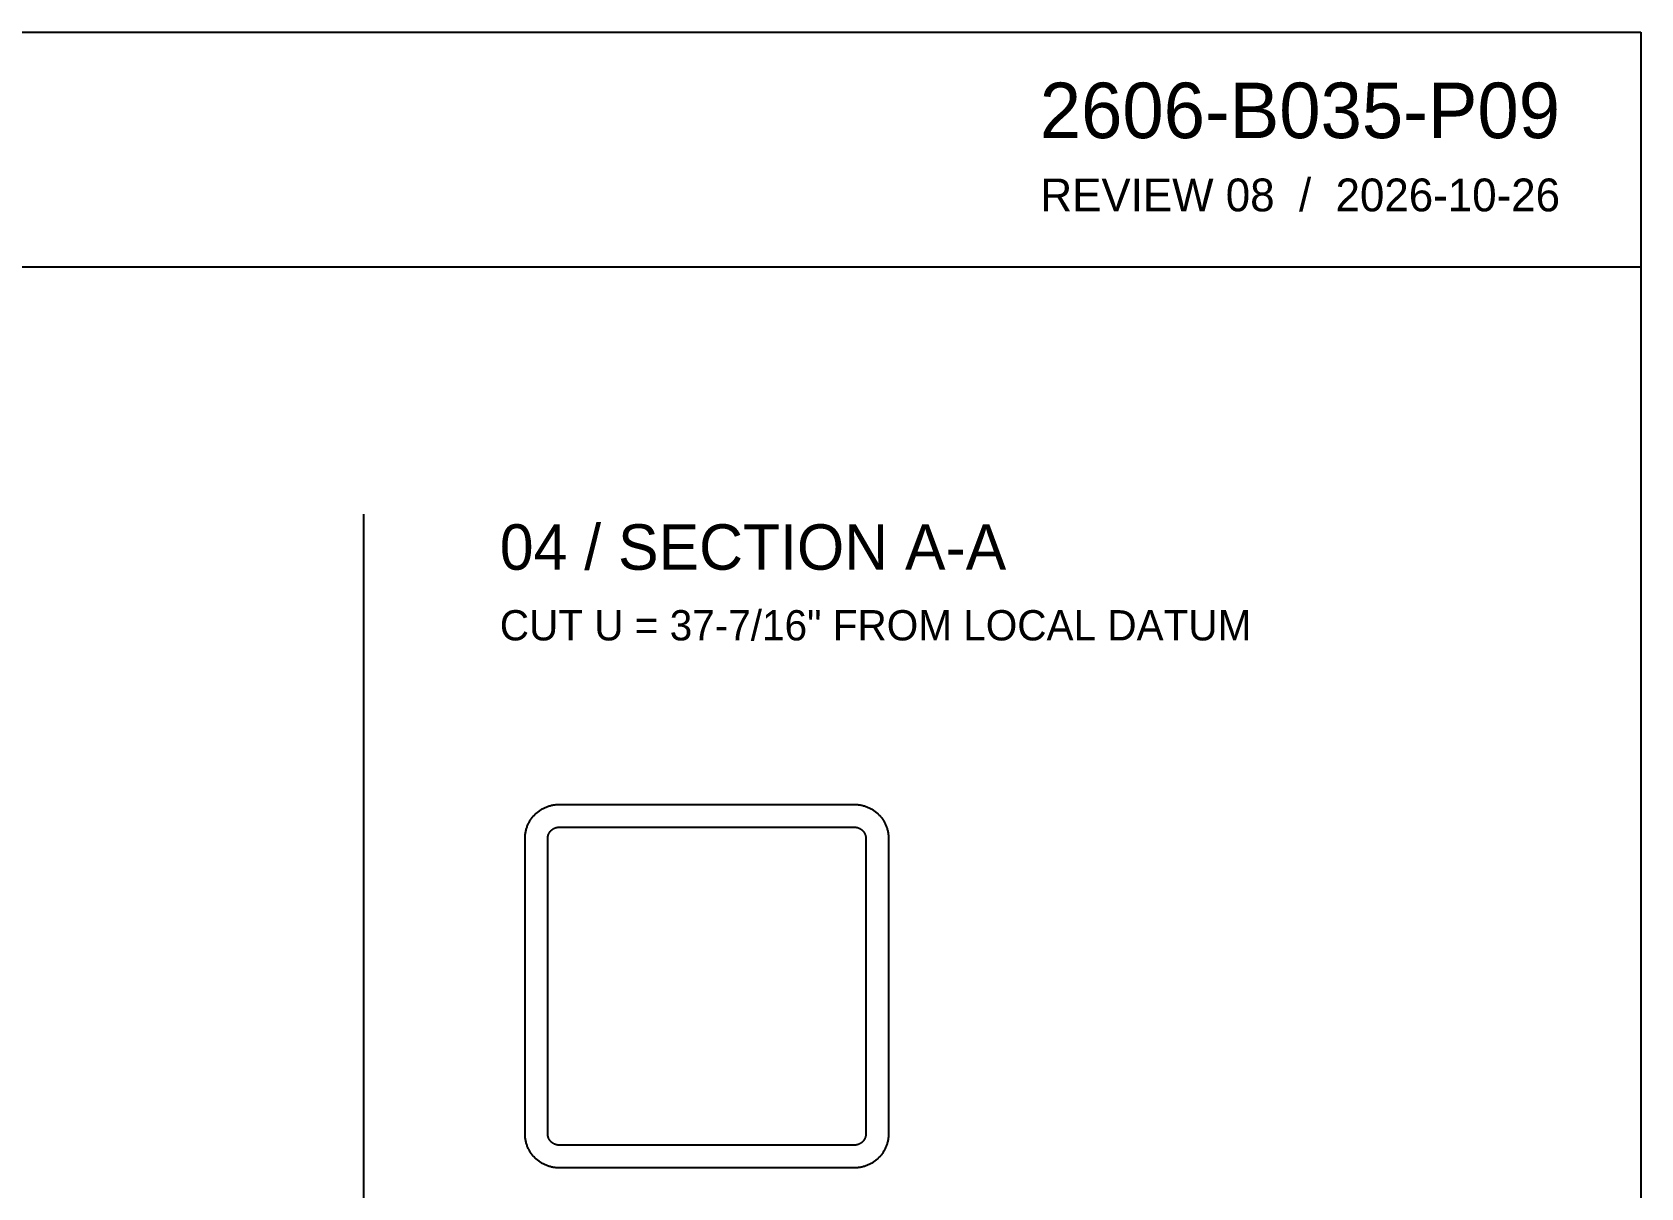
# Model space of a CAD drawing. Header units: inches. Extents: x 2 to 134, y 2 to 86.
# Drawn here: x 98.71 to 134.11, y 60.67 to 86.11 of the extents above; entities that cross this region are included whole.
import ezdxf
from ezdxf.enums import TextEntityAlignment as Align

# ---------------------------------------------------------------- set-up
doc = ezdxf.new("R2010")
doc.units = ezdxf.units.IN
doc.header["$MEASUREMENT"] = 0

msp = doc.modelspace()

# ---------------------------------------------------------------- linework, layer by layer
at = {"layer": 'OUTLINE'}
for p, q in [((1.889, 86.111), (134.111, 86.111)), ((134.111, 86.111), (134.111, 1.889)), ((1.889, 80.944), (134.111, 80.944)), ((106, 75.5), (106, 7.444)), ((109.968, 69.031), (109.985, 69.039)), ((109.985, 69.039), (110.002, 69.047)), ((110.002, 69.047), (110.019, 69.054)), ((110.019, 69.054), (110.036, 69.061)), ((110.036, 69.061), (110.053, 69.067)), ((110.053, 69.067), (110.07, 69.073)), ((110.07, 69.073), (110.088, 69.079)), ((110.088, 69.079), (110.106, 69.084)), ((110.106, 69.084), (110.123, 69.089)), ((110.123, 69.089), (110.141, 69.093)), ((110.141, 69.093), (110.159, 69.097)), ((110.159, 69.097), (110.177, 69.1)), ((110.177, 69.1), (110.196, 69.103)), ((110.196, 69.103), (110.214, 69.105)), ((110.214, 69.105), (110.232, 69.107)), ((110.232, 69.107), (110.25, 69.109)), ((110.25, 69.109), (110.269, 69.11)), ((110.269, 69.11), (110.287, 69.111)), ((110.287, 69.111), (110.306, 69.111)), ((110.306, 69.111), (116.806, 69.111)), ((116.806, 69.111), (116.824, 69.111)), ((116.824, 69.111), (116.842, 69.11)), ((116.842, 69.11), (116.861, 69.109)), ((116.861, 69.109), (116.879, 69.107)), ((116.879, 69.107), (116.897, 69.105)), ((116.897, 69.105), (116.916, 69.103)), ((116.916, 69.103), (116.934, 69.1)), ((116.934, 69.1), (116.952, 69.097)), ((116.952, 69.097), (116.97, 69.093)), ((116.97, 69.093), (116.988, 69.089)), ((116.988, 69.089), (117.006, 69.084)), ((117.006, 69.084), (117.023, 69.079)), ((117.023, 69.079), (117.041, 69.073)), ((117.041, 69.073), (117.058, 69.067)), ((117.058, 69.067), (117.075, 69.061)), ((117.075, 69.061), (117.093, 69.054)), ((117.093, 69.054), (117.109, 69.047)), ((117.109, 69.047), (117.126, 69.039)), ((117.126, 69.039), (117.143, 69.031)), ((109.62, 68.665), (109.628, 68.682)), ((109.628, 68.682), (109.636, 68.698)), ((109.636, 68.698), (109.644, 68.715)), ((109.644, 68.715), (109.653, 68.731)), ((109.653, 68.731), (109.662, 68.747)), ((109.662, 68.747), (109.672, 68.762)), ((109.672, 68.762), (109.682, 68.778)), ((109.682, 68.778), (109.692, 68.793)), ((109.692, 68.793), (109.703, 68.808)), ((109.703, 68.808), (109.714, 68.823)), ((109.714, 68.823), (109.726, 68.837)), ((109.726, 68.837), (109.738, 68.851)), ((109.738, 68.851), (109.75, 68.865)), ((109.75, 68.865), (109.762, 68.878)), ((109.762, 68.878), (109.775, 68.891)), ((109.775, 68.891), (109.788, 68.904)), ((109.788, 68.904), (109.802, 68.917)), ((109.802, 68.917), (109.816, 68.929)), ((109.816, 68.929), (109.83, 68.941)), ((109.83, 68.941), (109.844, 68.952)), ((109.844, 68.952), (109.859, 68.964)), ((109.859, 68.964), (109.874, 68.974)), ((109.874, 68.974), (109.889, 68.985)), ((109.889, 68.985), (109.904, 68.995)), ((109.904, 68.995), (109.92, 69.004)), ((109.92, 69.004), (109.936, 69.014)), ((109.936, 69.014), (109.952, 69.023)), ((109.952, 69.023), (109.968, 69.031)), ((117.143, 69.031), (117.159, 69.023)), ((117.159, 69.023), (117.175, 69.014)), ((117.175, 69.014), (117.191, 69.004)), ((117.191, 69.004), (117.207, 68.995)), ((117.207, 68.995), (117.222, 68.985)), ((117.222, 68.985), (117.237, 68.974)), ((117.237, 68.974), (117.252, 68.964)), ((117.252, 68.964), (117.267, 68.952)), ((117.267, 68.952), (117.281, 68.941)), ((117.281, 68.941), (117.295, 68.929)), ((117.295, 68.929), (117.309, 68.917)), ((117.309, 68.917), (117.323, 68.904)), ((117.323, 68.904), (117.336, 68.891)), ((117.336, 68.891), (117.349, 68.878)), ((117.349, 68.878), (117.361, 68.865)), ((117.361, 68.865), (117.373, 68.851)), ((117.373, 68.851), (117.385, 68.837)), ((117.385, 68.837), (117.397, 68.823)), ((117.397, 68.823), (117.408, 68.808)), ((117.408, 68.808), (117.419, 68.793)), ((117.419, 68.793), (117.429, 68.778)), ((117.429, 68.778), (117.439, 68.762)), ((117.439, 68.762), (117.449, 68.747)), ((117.449, 68.747), (117.458, 68.731)), ((117.458, 68.731), (117.467, 68.715)), ((117.467, 68.715), (117.475, 68.698)), ((117.475, 68.698), (117.484, 68.682)), ((117.484, 68.682), (117.491, 68.665)), ((109.556, 68.398), (109.558, 68.416)), ((109.556, 68.38), (109.556, 68.398)), ((109.556, 68.361), (109.556, 68.38)), ((109.556, 61.861), (109.556, 68.361)), ((109.558, 68.416), (109.559, 68.435)), ((109.559, 68.435), (109.561, 68.453)), ((109.561, 68.453), (109.564, 68.471)), ((109.564, 68.471), (109.567, 68.489)), ((109.567, 68.489), (109.57, 68.507)), ((109.57, 68.507), (109.574, 68.525)), ((109.574, 68.525), (109.578, 68.543)), ((109.578, 68.543), (109.583, 68.561)), ((109.583, 68.561), (109.588, 68.579)), ((109.588, 68.579), (109.593, 68.596)), ((109.593, 68.596), (109.599, 68.614)), ((109.599, 68.614), (109.606, 68.631)), ((109.606, 68.631), (109.613, 68.648)), ((109.613, 68.648), (109.62, 68.665)), ((110.056, 68.38), (110.057, 68.386)), ((110.056, 68.373), (110.056, 68.38)), ((110.056, 68.367), (110.056, 68.373)), ((110.056, 68.361), (110.056, 68.367)), ((110.056, 61.861), (110.056, 68.361)), ((110.057, 68.392), (110.058, 68.398)), ((110.057, 68.386), (110.057, 68.392)), ((110.058, 68.398), (110.059, 68.404)), ((110.059, 68.404), (110.06, 68.41)), ((110.06, 68.41), (110.062, 68.416)), ((110.062, 68.416), (110.063, 68.422)), ((110.063, 68.422), (110.065, 68.428)), ((110.065, 68.428), (110.066, 68.434)), ((110.066, 68.434), (110.068, 68.44)), ((110.068, 68.44), (110.07, 68.445)), ((110.07, 68.445), (110.072, 68.451)), ((110.072, 68.451), (110.075, 68.457)), ((110.075, 68.457), (110.077, 68.462)), ((110.077, 68.462), (110.08, 68.468)), ((110.08, 68.468), (110.082, 68.474)), ((110.082, 68.474), (110.085, 68.479)), ((110.085, 68.479), (110.088, 68.484)), ((110.088, 68.484), (110.091, 68.49)), ((110.091, 68.49), (110.094, 68.495)), ((110.094, 68.495), (110.098, 68.5)), ((110.098, 68.5), (110.101, 68.505)), ((110.101, 68.505), (110.105, 68.51)), ((110.105, 68.51), (110.108, 68.515)), ((110.108, 68.515), (110.112, 68.52)), ((110.112, 68.52), (110.116, 68.524)), ((110.116, 68.524), (110.12, 68.529)), ((110.12, 68.529), (110.124, 68.533)), ((110.124, 68.533), (110.129, 68.538)), ((110.129, 68.538), (110.133, 68.542)), ((110.133, 68.542), (110.138, 68.546)), ((110.138, 68.546), (110.142, 68.55)), ((110.142, 68.55), (110.147, 68.554)), ((110.147, 68.554), (110.152, 68.558)), ((110.152, 68.558), (110.157, 68.562)), ((110.157, 68.562), (110.162, 68.566)), ((110.162, 68.566), (110.167, 68.569)), ((110.167, 68.569), (110.172, 68.572)), ((110.172, 68.572), (110.177, 68.576)), ((110.177, 68.576), (110.182, 68.579)), ((110.182, 68.579), (110.188, 68.582)), ((110.188, 68.582), (110.193, 68.584)), ((110.193, 68.584), (110.199, 68.587)), ((110.199, 68.587), (110.204, 68.59)), ((110.204, 68.59), (110.21, 68.592)), ((110.21, 68.592), (110.216, 68.594)), ((110.216, 68.594), (110.221, 68.596)), ((110.221, 68.596), (110.227, 68.598)), ((110.227, 68.598), (110.233, 68.6)), ((110.233, 68.6), (110.239, 68.602)), ((110.239, 68.602), (110.245, 68.604)), ((110.245, 68.604), (110.251, 68.605)), ((110.251, 68.605), (110.257, 68.606)), ((110.257, 68.606), (110.263, 68.607)), ((110.263, 68.607), (110.269, 68.608)), ((110.269, 68.608), (110.275, 68.609)), ((110.275, 68.609), (110.281, 68.61)), ((110.281, 68.61), (110.287, 68.61)), ((110.287, 68.61), (110.293, 68.611)), ((110.293, 68.611), (110.299, 68.611)), ((110.299, 68.611), (110.306, 68.611)), ((110.306, 68.611), (116.806, 68.611)), ((116.806, 68.611), (116.812, 68.611)), ((116.812, 68.611), (116.818, 68.611)), ((116.818, 68.611), (116.824, 68.61)), ((116.824, 68.61), (116.83, 68.61)), ((116.83, 68.61), (116.836, 68.609)), ((116.836, 68.609), (116.842, 68.608)), ((116.842, 68.608), (116.848, 68.607)), ((116.848, 68.607), (116.854, 68.606)), ((116.854, 68.606), (116.86, 68.605)), ((116.86, 68.605), (116.866, 68.604)), ((116.866, 68.604), (116.872, 68.602)), ((116.872, 68.602), (116.878, 68.6)), ((116.878, 68.6), (116.884, 68.598)), ((116.884, 68.598), (116.89, 68.596)), ((116.89, 68.596), (116.896, 68.594)), ((116.896, 68.594), (116.901, 68.592)), ((116.901, 68.592), (116.907, 68.59)), ((116.907, 68.59), (116.912, 68.587)), ((116.912, 68.587), (116.918, 68.584)), ((116.918, 68.584), (116.923, 68.582)), ((116.923, 68.582), (116.929, 68.579)), ((116.929, 68.579), (116.934, 68.576)), ((116.934, 68.576), (116.939, 68.572)), ((116.939, 68.572), (116.944, 68.569)), ((116.944, 68.569), (116.95, 68.566)), ((116.95, 68.566), (116.954, 68.562)), ((116.954, 68.562), (116.959, 68.558)), ((116.959, 68.558), (116.964, 68.554)), ((116.964, 68.554), (116.969, 68.55)), ((116.969, 68.55), (116.973, 68.546)), ((116.973, 68.546), (116.978, 68.542)), ((116.978, 68.542), (116.982, 68.538)), ((116.982, 68.538), (116.987, 68.533)), ((116.987, 68.533), (116.991, 68.529)), ((116.991, 68.529), (116.995, 68.524)), ((116.995, 68.524), (116.999, 68.52)), ((116.999, 68.52), (117.003, 68.515)), ((117.003, 68.515), (117.006, 68.51)), ((117.006, 68.51), (117.01, 68.505)), ((117.01, 68.505), (117.013, 68.5)), ((117.013, 68.5), (117.017, 68.495)), ((117.017, 68.495), (117.02, 68.49)), ((117.02, 68.49), (117.023, 68.484)), ((117.023, 68.484), (117.026, 68.479)), ((117.026, 68.479), (117.029, 68.474)), ((117.029, 68.474), (117.032, 68.468)), ((117.032, 68.468), (117.034, 68.462)), ((117.034, 68.462), (117.037, 68.457)), ((117.037, 68.457), (117.039, 68.451)), ((117.039, 68.451), (117.041, 68.445)), ((117.041, 68.445), (117.043, 68.44)), ((117.043, 68.44), (117.045, 68.434)), ((117.045, 68.434), (117.046, 68.428)), ((117.046, 68.428), (117.048, 68.422)), ((117.048, 68.422), (117.049, 68.416)), ((117.049, 68.416), (117.051, 68.41)), ((117.051, 68.41), (117.052, 68.404)), ((117.052, 68.404), (117.053, 68.398)), ((117.053, 68.398), (117.054, 68.392)), ((117.054, 68.392), (117.054, 68.386)), ((117.054, 68.386), (117.055, 68.38)), ((117.055, 68.38), (117.055, 68.373)), ((117.055, 68.373), (117.055, 68.367)), ((117.055, 68.367), (117.056, 68.361)), ((117.056, 68.361), (117.056, 61.861)), ((117.491, 68.665), (117.498, 68.648)), ((117.498, 68.648), (117.505, 68.631)), ((117.505, 68.631), (117.512, 68.614)), ((117.512, 68.614), (117.518, 68.596)), ((117.518, 68.596), (117.523, 68.579)), ((117.523, 68.579), (117.528, 68.561)), ((117.528, 68.561), (117.533, 68.543)), ((117.533, 68.543), (117.537, 68.525)), ((117.537, 68.525), (117.541, 68.507)), ((117.541, 68.507), (117.545, 68.489)), ((117.545, 68.489), (117.547, 68.471)), ((117.547, 68.471), (117.55, 68.453)), ((117.55, 68.453), (117.552, 68.435)), ((117.552, 68.435), (117.554, 68.416)), ((117.554, 68.416), (117.555, 68.398)), ((117.555, 68.398), (117.555, 68.38)), ((117.555, 68.38), (117.556, 68.361)), ((117.556, 68.361), (117.556, 61.861)), ((109.556, 61.843), (109.556, 61.861)), ((109.556, 61.824), (109.556, 61.843)), ((109.558, 61.806), (109.556, 61.824)), ((109.559, 61.788), (109.558, 61.806)), ((109.561, 61.769), (109.559, 61.788)), ((109.564, 61.751), (109.561, 61.769)), ((109.567, 61.733), (109.564, 61.751)), ((109.57, 61.715), (109.567, 61.733)), ((109.574, 61.697), (109.57, 61.715)), ((109.578, 61.679), (109.574, 61.697)), ((109.583, 61.661), (109.578, 61.679)), ((109.588, 61.643), (109.583, 61.661)), ((109.593, 61.626), (109.588, 61.643)), ((109.599, 61.608), (109.593, 61.626)), ((109.606, 61.591), (109.599, 61.608)), ((110.056, 61.855), (110.056, 61.861)), ((110.056, 61.849), (110.056, 61.855)), ((110.056, 61.843), (110.056, 61.849)), ((110.057, 61.837), (110.056, 61.843)), ((110.057, 61.831), (110.057, 61.837)), ((110.058, 61.824), (110.057, 61.831)), ((110.059, 61.818), (110.058, 61.824)), ((110.06, 61.812), (110.059, 61.818)), ((110.062, 61.806), (110.06, 61.812)), ((110.063, 61.8), (110.062, 61.806)), ((110.065, 61.794), (110.063, 61.8)), ((110.066, 61.789), (110.065, 61.794)), ((110.068, 61.783), (110.066, 61.789)), ((110.07, 61.777), (110.068, 61.783)), ((110.072, 61.771), (110.07, 61.777)), ((110.075, 61.765), (110.072, 61.771)), ((110.077, 61.76), (110.075, 61.765)), ((110.08, 61.754), (110.077, 61.76)), ((110.082, 61.749), (110.08, 61.754)), ((110.085, 61.743), (110.082, 61.749)), ((110.088, 61.738), (110.085, 61.743)), ((110.091, 61.733), (110.088, 61.738)), ((110.094, 61.727), (110.091, 61.733)), ((110.098, 61.722), (110.094, 61.727)), ((110.101, 61.717), (110.098, 61.722)), ((110.105, 61.712), (110.101, 61.717)), ((110.108, 61.707), (110.105, 61.712)), ((110.112, 61.703), (110.108, 61.707)), ((110.116, 61.698), (110.112, 61.703)), ((110.12, 61.693), (110.116, 61.698)), ((110.124, 61.689), (110.12, 61.693)), ((110.129, 61.684), (110.124, 61.689)), ((110.133, 61.68), (110.129, 61.684)), ((110.138, 61.676), (110.133, 61.68)), ((110.142, 61.672), (110.138, 61.676)), ((110.147, 61.668), (110.142, 61.672)), ((110.152, 61.664), (110.147, 61.668)), ((110.157, 61.66), (110.152, 61.664)), ((110.162, 61.657), (110.157, 61.66)), ((110.167, 61.653), (110.162, 61.657)), ((110.172, 61.65), (110.167, 61.653)), ((110.177, 61.647), (110.172, 61.65)), ((110.182, 61.644), (110.177, 61.647)), ((110.188, 61.641), (110.182, 61.644)), ((110.193, 61.638), (110.188, 61.641)), ((110.199, 61.635), (110.193, 61.638)), ((110.204, 61.633), (110.199, 61.635)), ((110.21, 61.63), (110.204, 61.633)), ((110.216, 61.628), (110.21, 61.63)), ((110.221, 61.626), (110.216, 61.628)), ((110.227, 61.624), (110.221, 61.626)), ((110.233, 61.622), (110.227, 61.624)), ((110.239, 61.62), (110.233, 61.622)), ((110.245, 61.619), (110.239, 61.62)), ((110.251, 61.617), (110.245, 61.619)), ((110.257, 61.616), (110.251, 61.617)), ((110.263, 61.615), (110.257, 61.616)), ((110.269, 61.614), (110.263, 61.615)), ((110.275, 61.613), (110.269, 61.614)), ((110.281, 61.612), (110.275, 61.613)), ((110.287, 61.612), (110.281, 61.612)), ((110.293, 61.611), (110.287, 61.612)), ((110.299, 61.611), (110.293, 61.611)), ((110.306, 61.611), (110.299, 61.611)), ((116.806, 61.611), (110.306, 61.611)), ((116.812, 61.611), (116.806, 61.611)), ((116.818, 61.611), (116.812, 61.611)), ((116.824, 61.612), (116.818, 61.611)), ((116.83, 61.612), (116.824, 61.612)), ((116.836, 61.613), (116.83, 61.612)), ((116.842, 61.614), (116.836, 61.613)), ((116.848, 61.615), (116.842, 61.614)), ((116.854, 61.616), (116.848, 61.615)), ((116.86, 61.617), (116.854, 61.616)), ((116.866, 61.619), (116.86, 61.617)), ((116.872, 61.62), (116.866, 61.619)), ((116.878, 61.622), (116.872, 61.62)), ((116.884, 61.624), (116.878, 61.622)), ((116.89, 61.626), (116.884, 61.624)), ((116.896, 61.628), (116.89, 61.626)), ((116.901, 61.63), (116.896, 61.628)), ((116.907, 61.633), (116.901, 61.63)), ((116.912, 61.635), (116.907, 61.633)), ((116.918, 61.638), (116.912, 61.635)), ((116.923, 61.641), (116.918, 61.638)), ((116.929, 61.644), (116.923, 61.641)), ((116.934, 61.647), (116.929, 61.644)), ((116.939, 61.65), (116.934, 61.647)), ((116.944, 61.653), (116.939, 61.65)), ((116.95, 61.657), (116.944, 61.653)), ((116.954, 61.66), (116.95, 61.657)), ((116.959, 61.664), (116.954, 61.66)), ((116.964, 61.668), (116.959, 61.664)), ((116.969, 61.672), (116.964, 61.668)), ((116.973, 61.676), (116.969, 61.672)), ((116.978, 61.68), (116.973, 61.676)), ((116.982, 61.684), (116.978, 61.68)), ((116.987, 61.689), (116.982, 61.684)), ((116.991, 61.693), (116.987, 61.689)), ((116.995, 61.698), (116.991, 61.693)), ((116.999, 61.703), (116.995, 61.698)), ((117.003, 61.707), (116.999, 61.703)), ((117.006, 61.712), (117.003, 61.707)), ((117.01, 61.717), (117.006, 61.712)), ((117.013, 61.722), (117.01, 61.717)), ((117.017, 61.727), (117.013, 61.722)), ((117.02, 61.733), (117.017, 61.727)), ((117.023, 61.738), (117.02, 61.733)), ((117.026, 61.743), (117.023, 61.738)), ((117.029, 61.749), (117.026, 61.743)), ((117.032, 61.754), (117.029, 61.749)), ((117.034, 61.76), (117.032, 61.754)), ((117.037, 61.765), (117.034, 61.76)), ((117.039, 61.771), (117.037, 61.765)), ((117.041, 61.777), (117.039, 61.771)), ((117.043, 61.783), (117.041, 61.777)), ((117.045, 61.789), (117.043, 61.783)), ((117.046, 61.794), (117.045, 61.789)), ((117.048, 61.8), (117.046, 61.794)), ((117.049, 61.806), (117.048, 61.8)), ((117.051, 61.812), (117.049, 61.806)), ((117.052, 61.818), (117.051, 61.812)), ((117.053, 61.824), (117.052, 61.818)), ((117.054, 61.831), (117.053, 61.824)), ((117.055, 61.843), (117.054, 61.837)), ((117.054, 61.837), (117.054, 61.831)), ((117.056, 61.861), (117.055, 61.855)), ((117.055, 61.855), (117.055, 61.849)), ((117.055, 61.849), (117.055, 61.843)), ((117.512, 61.608), (117.505, 61.591)), ((117.518, 61.626), (117.512, 61.608)), ((117.523, 61.643), (117.518, 61.626)), ((117.528, 61.661), (117.523, 61.643)), ((117.533, 61.679), (117.528, 61.661)), ((117.537, 61.697), (117.533, 61.679)), ((117.541, 61.715), (117.537, 61.697)), ((117.545, 61.733), (117.541, 61.715)), ((117.547, 61.751), (117.545, 61.733)), ((117.55, 61.769), (117.547, 61.751)), ((117.552, 61.788), (117.55, 61.769)), ((117.554, 61.806), (117.552, 61.788)), ((117.555, 61.824), (117.554, 61.806)), ((117.556, 61.861), (117.555, 61.843)), ((117.555, 61.843), (117.555, 61.824)), ((109.613, 61.574), (109.606, 61.591)), ((109.62, 61.557), (109.613, 61.574)), ((109.628, 61.54), (109.62, 61.557)), ((109.636, 61.524), (109.628, 61.54)), ((109.644, 61.508), (109.636, 61.524)), ((109.653, 61.491), (109.644, 61.508)), ((109.662, 61.476), (109.653, 61.491)), ((109.672, 61.46), (109.662, 61.476)), ((109.682, 61.444), (109.672, 61.46)), ((109.692, 61.429), (109.682, 61.444)), ((109.703, 61.414), (109.692, 61.429)), ((109.714, 61.4), (109.703, 61.414)), ((109.726, 61.385), (109.714, 61.4)), ((109.738, 61.371), (109.726, 61.385)), ((109.75, 61.357), (109.738, 61.371)), ((109.762, 61.344), (109.75, 61.357)), ((109.775, 61.331), (109.762, 61.344)), ((109.788, 61.318), (109.775, 61.331)), ((109.802, 61.305), (109.788, 61.318)), ((109.816, 61.293), (109.802, 61.305)), ((109.83, 61.281), (109.816, 61.293)), ((109.844, 61.27), (109.83, 61.281)), ((109.859, 61.259), (109.844, 61.27)), ((109.874, 61.248), (109.859, 61.259)), ((109.889, 61.238), (109.874, 61.248)), ((117.237, 61.248), (117.222, 61.238)), ((117.252, 61.259), (117.237, 61.248)), ((117.267, 61.27), (117.252, 61.259)), ((117.281, 61.281), (117.267, 61.27)), ((117.295, 61.293), (117.281, 61.281)), ((117.309, 61.305), (117.295, 61.293)), ((117.323, 61.318), (117.309, 61.305)), ((117.336, 61.331), (117.323, 61.318)), ((117.349, 61.344), (117.336, 61.331)), ((117.361, 61.357), (117.349, 61.344)), ((117.373, 61.371), (117.361, 61.357)), ((117.385, 61.385), (117.373, 61.371)), ((117.397, 61.4), (117.385, 61.385)), ((117.408, 61.414), (117.397, 61.4)), ((117.419, 61.429), (117.408, 61.414)), ((117.429, 61.444), (117.419, 61.429)), ((117.439, 61.46), (117.429, 61.444)), ((117.449, 61.476), (117.439, 61.46)), ((117.458, 61.491), (117.449, 61.476)), ((117.467, 61.508), (117.458, 61.491)), ((117.475, 61.524), (117.467, 61.508)), ((117.484, 61.54), (117.475, 61.524)), ((117.491, 61.557), (117.484, 61.54)), ((117.498, 61.574), (117.491, 61.557)), ((117.505, 61.591), (117.498, 61.574)), ((109.904, 61.227), (109.889, 61.238)), ((109.92, 61.218), (109.904, 61.227)), ((109.936, 61.209), (109.92, 61.218)), ((109.952, 61.2), (109.936, 61.209)), ((109.968, 61.191), (109.952, 61.2)), ((109.985, 61.183), (109.968, 61.191)), ((110.002, 61.175), (109.985, 61.183)), ((110.019, 61.168), (110.002, 61.175)), ((110.036, 61.161), (110.019, 61.168)), ((110.053, 61.155), (110.036, 61.161)), ((110.07, 61.149), (110.053, 61.155)), ((110.088, 61.143), (110.07, 61.149)), ((110.106, 61.138), (110.088, 61.143)), ((110.123, 61.134), (110.106, 61.138)), ((110.141, 61.129), (110.123, 61.134)), ((110.159, 61.126), (110.141, 61.129)), ((110.177, 61.122), (110.159, 61.126)), ((110.196, 61.119), (110.177, 61.122)), ((110.214, 61.117), (110.196, 61.119)), ((110.232, 61.115), (110.214, 61.117)), ((110.25, 61.113), (110.232, 61.115)), ((110.269, 61.112), (110.25, 61.113)), ((110.287, 61.111), (110.269, 61.112)), ((110.306, 61.111), (110.287, 61.111)), ((116.806, 61.111), (110.306, 61.111)), ((116.824, 61.111), (116.806, 61.111)), ((116.842, 61.112), (116.824, 61.111)), ((116.861, 61.113), (116.842, 61.112)), ((116.879, 61.115), (116.861, 61.113)), ((116.897, 61.117), (116.879, 61.115)), ((116.916, 61.119), (116.897, 61.117)), ((116.934, 61.122), (116.916, 61.119)), ((116.952, 61.126), (116.934, 61.122)), ((116.97, 61.129), (116.952, 61.126)), ((116.988, 61.134), (116.97, 61.129)), ((117.006, 61.138), (116.988, 61.134)), ((117.023, 61.143), (117.006, 61.138)), ((117.041, 61.149), (117.023, 61.143)), ((117.058, 61.155), (117.041, 61.149)), ((117.075, 61.161), (117.058, 61.155)), ((117.093, 61.168), (117.075, 61.161)), ((117.109, 61.175), (117.093, 61.168)), ((117.126, 61.183), (117.109, 61.175)), ((117.143, 61.191), (117.126, 61.183)), ((117.159, 61.2), (117.143, 61.191)), ((117.175, 61.209), (117.159, 61.2)), ((117.191, 61.218), (117.175, 61.209)), ((117.207, 61.227), (117.191, 61.218)), ((117.222, 61.238), (117.207, 61.227))]:
    msp.add_line(p, q, dxfattribs=at)

# ---------------------------------------------------------------- texts
at = {"layer": 'ANNOTATION'}
for s, height, p in [('2606-B035-P09', 1.22222, (132.333, 83.778)), ('REVIEW 08  /  2026-10-26', 0.72222, (132.333, 82.167))]:
    msp.add_text(s, height=height, dxfattribs=at).set_placement(p, align=Align.RIGHT)
for s, height, p in [('04 / SECTION A-A', 1, (109, 74.278)), ('CUT U = 37-7/16" FROM LOCAL DATUM', 0.66667, (109, 72.722))]:
    msp.add_text(s, height=height, dxfattribs=at).set_placement(p)

doc.saveas('drawing.dxf')
